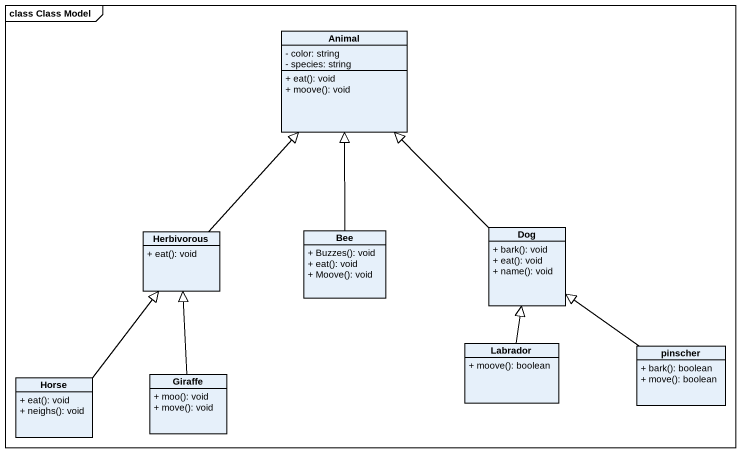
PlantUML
@startuml
mainframe class Class Model
hide circle
hide empty members
skinparam classAttributeIconSize 0
class Animal {
  - color: string
  - species: string
  + eat(): void
  + moove(): void
}
class Herbivorous {
  + eat(): void
}
class Bee {
  + Buzzes(): void
  + eat(): void
  + Moove(): void
}
class Dog {
  + bark(): void
  + eat(): void
  + name(): void
}
class Labrador {
  + moove(): boolean
}
class pinscher {
  + bark(): boolean
  + move(): boolean
}
class Horse {
  + eat(): void
  + neighs(): void
}
class Giraffe {
  + moo(): void
  + move(): void
}
Herbivorous -up-|> Animal
Bee -up-|> Animal
Dog -up-|> Animal
Labrador -up-|> Dog
pinscher -up-|> Dog
Horse -up-|> Herbivorous
Giraffe -up-|> Herbivorous
@enduml
